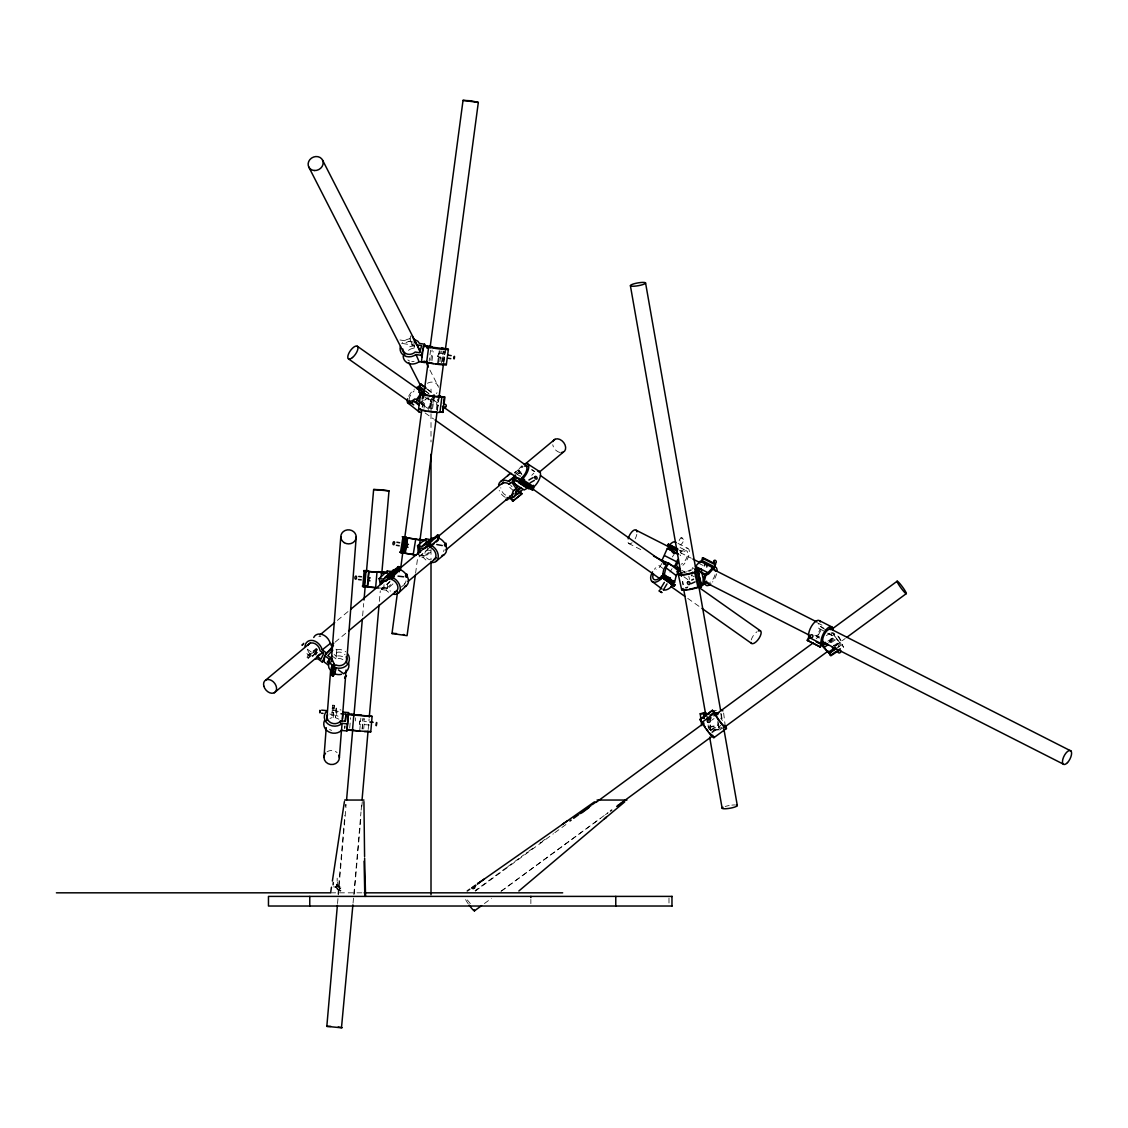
<?xml version="1.0" encoding="UTF-8"?>
<svg xmlns="http://www.w3.org/2000/svg" width="1128" height="1128" viewBox="0 0 1128 1128"><rect width="100%" height="100%" fill="white"/><g stroke="black" fill="none" stroke-linecap="round" stroke-linejoin="round"><path stroke-width="0.75" stroke-dasharray="5 3.75" d="M333.564 886.82L335.566 887.2L337.187 885.959L337.159 878.19M717.887 720.919L718.762 729.351L710.725 730.281L710.203 724.81M369.547 725.05L359.409 724.162L359.677 721.102L366.431 721.694M329.827 713.953C338.738 718.522 339.782 707.876 330.109 710.894M336.863 711.486L336.595 714.475M342.912 659.683A7.459 6.81 4.4 0 0 335.975 658.865L336.454 652.52L332.816 649.869M342.574 656.623A10.265 9.362 4.4 0 0 336.299 656.115L336.778 649.77L334.635 648.191M333.183 717.577L334.212 705.296L332.675 705.155L331.858 715.208L332.125 712.219L333.662 712.36L333.183 717.577L332.154 717.648A7.459 6.641 4.4 0 0 329.982 718.451M338.893 719.17L335.439 717.704L336.214 708.173L341.023 710.076M344.957 725.6L344.731 728.434L345.253 722.681M349.708 728.039L350.596 717.746M337.977 894.081L344.83 815.459M337.54 903.556L345.958 807.056M362.624 615.817L363.695 603.536M355.32 720.933L355.602 717.845M359.762 730.493L360.833 718.155M362.13 729.153L363.075 718.353L362.201 728.688M363.709 728.984L364.64 718.536M353.05 903.133L361.002 811.906M361.157 810.144L361.764 803.136M368.193 729.449L369.11 718.917M379.361 601.365L380.277 590.846M354.22 894.081L360.946 816.996M361.891 806.21L362.285 801.585M384.07 584.642L383.774 588.069L381.222 587.759M379.262 588.012L387.242 588.337L387.609 584.092M332.407 708.144L332.675 705.155M334.212 705.296L333.733 710.513L332.704 710.584A7.459 6.641 4.4 0 0 330.532 711.401M335.439 717.704L335.665 715.237L340.473 717.14M336.214 708.173L335.989 710.64L339.443 712.106M359.409 724.162L359.677 721.102M337.639 882.35L336.581 885.861L334.537 887.412M421.519 404.148L421.971 400.75M422.182 407.405L423.141 399.834M422.845 406.799L423.451 402.202M429.148 360.974L429.556 357.914M429.965 354.841L430.572 350.244M424.015 408.153L425.242 398.959M430.755 360.213L432.123 349.99M431.968 360.748L433.194 351.541M429.528 408.11L430.656 399.594L430.346 401.145L432.348 401.779L427.752 408.35L420.307 403.345M430.318 408.435L431.686 398.212M431.502 408.914L432.729 399.721M437.608 362.948L439.243 350.695M438.468 362.863L440.061 350.935M432.588 408.674L433.942 398.452M439.92 361.764L441.344 351.034M441.527 363.089L443.107 351.161M442.176 361.721L443.544 351.414M436.324 409.831L437.749 399.101M443.205 361.609L444.559 351.4M415.583 573.25L417.656 557.669M437.255 410.536L438.877 398.41M443.727 362.06L445.109 351.668M437.396 410.225L438.834 399.495M443.769 362.807L445.391 350.54M425.919 559.996A10.265 7.36 50.2 0 1 423.719 557.754L419.151 556.908L418.953 555.54L424.495 556.104L425.171 551.902M691.972 569.64L692.451 567.708L695.525 569.273M691.577 576.013L692.648 571.741M410.86 335.848L409.957 338.795L413.074 345.986M408.519 350.385A7.459 6.444 -23.3 0 1 412.834 348.425L413.849 348.425L410.747 341.234L411.494 338.781L409.549 338.795A10.265 8.855 -23.3 0 0 401.737 343.589M413.849 348.425L414.596 345.972L412.735 341.657M307.013 657.342L308.141 654.959L316.207 648.6L315.064 650.983L307.013 657.342L308.226 658.23L316.277 651.871L317.32 649.686L315.896 648.304M308.226 658.23L310.214 654.057L316.926 648.755M315.981 652.224L311.018 657.384L317.729 652.083M819.365 638.11L816.249 636.516L820.197 629.48L818.632 628.183A7.459 3.201 -63.1 0 0 818.406 623.347M823.553 627.986L820.437 626.407L822.284 627.929L817.151 637.066L816.446 635.839L818.674 634.359M828.742 642.861L832.69 635.825L818.632 628.183M830.222 642.382L834.776 634.274L832.929 632.737M661.939 563.394L659.556 567.313A7.459 4.145 -52.7 0 0 656.073 569.711M679.169 540.538C682.158 533.389 686.332 541.962 680.071 544.979M669.933 572.136L672.034 568.653M316.432 654.043L317.151 652.506L311.822 648.614M428.161 409.492L434.491 400.44L432.616 398.945M679.197 550.252L682.13 551.296A10.265 4.399 -63.1 0 1 689.363 551.324A10.265 4.399 -63.1 0 1 682.891 565.269M340.12 890.584L335.185 886.848C341.305 895.519 344.336 888.103 337.075 884.705L335.467 885.959L336.623 886.96M476.509 889.752L475.283 890.767M390.203 581.089L383.21 587.617L387.031 588.083A7.459 5.175 47 0 0 390.556 591.1M381.391 588.266L381.701 589.606L389.865 581.992M387.031 588.083L391.12 584.276M381.701 589.606L386.227 590.155L394.391 582.527M337.399 620.386L348.214 611.39M514.354 473.069L522.461 466.329M429.19 548.095L420.871 555.018L424.748 555.723A7.459 5.344 50.2 0 0 430.177 559.869M521.954 474.874L520.276 472.449L517.992 474.352L520.572 476.016M419.151 556.908L427.456 549.985L432.038 550.831L423.719 557.754M424.748 555.723L430.981 550.534M335.129 642.128L347.283 632.018M401.314 587.025L406.714 582.527M506.458 867.601L475.128 890.669M317.32 649.686L309.269 656.045L307.845 654.663A10.265 7.699 51.7 0 1 306.196 652.097M507.699 866.699L520.149 857.562M521.39 856.645L523.885 854.827M526.381 852.994L527.622 852.091M528.863 851.175L533.84 847.523M540.072 842.954L541.313 842.038M542.554 841.135L545.05 839.303M475.297 891.12L553.425 833.733M554.835 832.69L566.2 824.342M711.542 720.369L714.038 718.55M710.231 730.38L718.508 724.303M711.444 730.324L718.889 724.853M711.81 731.945L720.806 725.346M711.754 732.974L720.031 726.883M719.664 730.027L722.146 728.209M484.42 903.542L491.526 898.325M501.466 891.021L608.006 812.766M835.27 645.808L845.21 638.504M500.931 891.346L600.519 818.308M605.496 814.656L607.978 812.823M444.813 354.601C436.085 349.553 434.703 359.902 444.404 357.647M438.002 356.631L438.411 353.586M826.415 635.6L830.25 633.048M827.811 641.169L834.917 636.446L840.995 643.848L838.146 645.738M829.291 641.169L835.016 637.362L840.995 643.848M830.208 642.086L836.595 637.828M831.181 642.664L836.863 638.885M833.324 645.907L839.725 641.649M835.326 645.625L840.712 642.368L834.311 646.612M837.455 647.275L842.221 644.694L837.85 647.472M317.151 652.506L315.699 654.818M522.095 465.652A10.265 4.456 -57.3 0 0 518.189 470.32L514.749 472.279L516.906 473.661M515.834 473.45L518.739 471.786A7.459 3.243 -57.3 0 1 523.082 466.766M516.836 474.423L520.276 472.449M687.699 571.135L690.703 569.781M688.884 571.304L691.436 570.162M683.427 539.283L680.903 537.675M713.968 730.366L719.833 729.675M331.97 708.173L333.958 708.031M331.421 715.237L333.409 715.081M428.992 397.846L428.485 397.86A7.459 2.961 -51.6 0 0 422.267 403.218M414.596 345.972L412.651 345.986A10.265 8.855 -23.3 0 0 406.982 348.481M410.747 341.234L409.732 341.234A7.459 6.444 -23.3 0 0 403.866 344.971M330.687 892.826L362.342 892.826M709.103 729.238L710.767 729.351M387.242 588.337L380.362 587.293M399.946 339.965L412.735 341.995M402.611 343.504L413.807 345.281M419.912 555.272L424.495 556.104M439.525 356.871L437.847 356.547M432.292 399.749L434.491 400.44M437.833 405.234L438.27 405.403M677.999 543.4L687.375 548.152M680.114 547.545L686.36 550.718M680.339 552.664L691.323 558.233M817.532 622.882L823.778 626.054M699.642 563.746L702.758 565.325M822.284 627.929L825.724 629.678M834.776 634.274L832.605 633.16L835.016 637.362M828.008 633.442L832.69 635.825M819.252 637.517L814.557 635.135L816.249 636.516M628.493 543.358L642.607 550.52M681.834 570.43L684.978 572.023M691.252 575.209L694.383 576.803M336.243 885.071L339.443 887.384M311.948 655.396L313.119 656.059M340.924 887.933L339.528 888.779A2.059 1.029 -83.4 0 0 339.401 889.752L340.162 891.219M531.57 469.812L534.503 471.701M518.189 470.32L521.122 472.209M518.739 471.786L521.672 473.675M517.301 474.394L520.234 476.284M432.56 399.354L438.242 403.359M531.937 469.516L534.785 471.518M683.836 576.76L688.094 579.764M425.087 412.947L433.603 418.967M687.727 598.376L700.502 607.386M334.142 654.536L336.299 656.115M332.337 656.214L335.975 658.865M307.295 649.122L315.29 654.959M338.555 885.889L337.075 884.705M662.813 568.399L658.978 565.481A10.265 5.71 -52.7 0 0 654.381 569.259M427.371 389.118L432.334 393.052L426.765 388.934M426.003 391.36L428.485 393.334M425.326 390.88L429.049 393.827M427.385 397.846L432.348 401.779M424.762 396.732L430.346 401.145M421.548 403.443L427.752 408.35M816.08 637.997L817.024 638.758M816.446 635.839L818.293 637.362A10.265 1.424 56.4 0 1 819.365 636.643M337.187 885.959L340.642 888.977M335.185 886.848L337.23 888.06L336.398 886.848M310.214 654.057L309.467 653.338A7.459 5.598 51.7 0 1 307.479 649.136M681.89 551.62L680.875 550.464L680.085 551.761L681.848 553.806L682.426 553.002A7.459 3.201 -63.1 0 1 687.657 554.229A7.459 3.201 -63.1 0 1 681.129 564.226M679.846 554.708L680.678 555.681M720.665 718.169L722.442 720.496M710.866 730.718L708.229 727.25L707.862 724.204M842.122 644.638L843.645 647.303L840.445 642.227M832.718 632.611L834.917 636.446M429.951 370.111L437.96 385.762M688.785 576.126L689.518 579.454M682.764 581.569L683.413 584.558M721.215 713.869L722.428 720.792M682.327 581.484L682.933 584.938M426.765 545.106L427.456 549.985M723.64 713.023L725.29 726.474M720.82 713.347L721.567 719.396M717.944 722.625L718.762 729.351M710.104 725.233L710.725 730.281M708.102 724.909L708.525 728.279M668.989 898.001L668.989 904.43M530.865 899.411L530.865 903.627M431.009 389.089L431.009 392.614M431.009 399.65L431.009 411.988M431.009 413.75L431.009 441.936M431.009 549.406L431.009 559.981M414.145 361.383A7.459 6.444 -23.3 0 1 411.762 361.538M409.591 361.016A7.459 6.444 -23.3 0 1 407.828 359.917M408.646 396.266A10.265 4.075 -51.6 0 1 414.343 389.146M421.322 402.597A10.265 4.075 -51.6 0 1 423.282 400.144M409.126 399.707A7.459 2.961 -51.6 0 1 414.173 390.88M438.383 405.178A1.537 1.396 -72.6 0 1 436.635 403.584A1.537 1.396 -72.6 0 1 438.736 402.344M425.905 391.12A1.537 1.396 -72.6 0 1 426.736 391.769M713.333 710.668A10.265 1.889 -7 0 1 716.336 710.414M709.23 726.855A10.265 1.889 -7 0 1 718.183 725.544M721.892 727.475A7.459 1.368 -7 0 1 718.804 728.476M709.244 727.574A7.459 1.368 -7 0 1 717.789 726.122M505.245 497.335A10.265 7.36 50.2 0 1 499.225 490.469M513.55 490.412A10.265 7.36 50.2 0 1 508.954 486.196M512.041 486.76A7.459 5.344 50.2 0 1 510.533 484.927M505.626 495.107A7.459 5.344 50.2 0 1 500.79 487.677M531.767 475.339A10.265 4.456 -57.3 0 1 533.854 473.21M444.122 549.815A7.459 5.344 50.2 0 1 443.389 551.479M336.778 649.77A10.265 9.362 4.4 0 1 345.802 651.829M336.454 652.52A7.459 6.81 4.4 0 1 345.069 654.79M318.871 636.7A7.459 5.598 51.7 0 1 320.846 636.615M674.05 554.37A10.265 4.399 -63.1 0 1 672.302 556.936M716.632 573.771A10.265 4.399 -63.1 0 1 712.558 582.006M715.025 574.744A7.459 3.201 -63.1 0 1 710.386 582.217M681.989 572.714A10.265 1.565 -12.4 0 1 684.696 571.882M685.274 587.688A10.265 1.565 -12.4 0 1 687.981 586.856M684.47 572.432A7.459 1.142 -12.4 0 1 686.642 571.826M685.979 588.04A7.459 1.142 -12.4 0 1 687.756 587.406M831.505 632.526A7.459 3.201 -63.1 0 1 831.125 634.528M838.626 636.474A10.265 1.424 56.4 0 1 842.221 644.694M837.85 635.981A7.459 1.043 56.4 0 1 840.712 642.368M833.465 645.315A1.537 1.382 -50.4 0 1 834.931 645.907M388.568 592.228A10.265 7.12 47 0 1 386.227 590.155M406.038 580.821A7.459 5.175 47 0 1 404.275 583.712M331.632 730.38A7.459 6.641 4.4 0 1 329.587 729.393M427.399 383.309A7.713 6.81 -27.1 0 1 435.295 382.956A7.713 6.81 -27.1 0 1 438.454 389.386M437.029 392.699A7.713 6.81 -27.1 0 1 436.324 393.517M751.22 639.943A7.713 3.116 -54.8 0 1 757.043 631.694M725.163 806.492A7.713 1.41 -10 0 1 729.181 805.519M731.86 805.124A7.713 1.41 -10 0 1 734.695 804.941M468.233 903.838A7.713 0.902 53.7 0 1 465.413 898.396A7.713 0.902 53.7 0 1 470.32 903.655M559.841 452.455A7.713 5.527 50.2 0 1 552.734 444.728M327.049 751.812A7.713 7.036 4.4 0 1 337.117 752.587M636.812 534.39A7.713 3.313 -63.1 0 1 635.135 538.831M632.061 542.765A7.713 3.313 -63.1 0 1 627.929 540.227"/><path stroke-width="1.5" d="M333.127 884.845L333.282 882.477M363.935 801.571L364.584 856.631M516.455 488.212L513.339 490.807L511.745 495.136L513.325 497.42L522.786 489.538M713.812 736.697A10.265 1.213 53.7 0 1 709.667 733.722A10.265 1.213 53.7 0 1 702.053 722.456L699.994 719.382L712.417 710.273L716.054 715.237A7.459 0.874 53.7 0 0 721.821 723.725A7.459 0.874 53.7 0 0 724.458 725.233M705.099 712.417A10.265 1.889 -7 0 0 703.66 713.079L700.234 713.841L706.269 712.952M725.445 725.967A10.265 1.213 53.7 0 1 722.977 725.671A10.265 1.213 53.7 0 1 714.461 713.347L712.417 710.273M714.56 714.32L716.59 712.811L716.548 713.841L714.433 712.064L710.104 715.265M716.914 714.207L716.957 713.347A7.459 1.368 -7 0 0 718.733 712.868M315.473 659.048L317.927 658.851L322.241 661.995L326.514 652.985L332.337 648.374L332.478 646.626L324.624 655.65L324.145 661.995L328.445 665.139L328.911 667.903L331.787 671.921L332.267 665.576L334.001 663.602L331.731 658.47L327.811 655.608L331.815 651.011M328.445 665.139L328.925 658.794L324.624 655.65M323.962 757.396L326.232 727.63M326.767 720.623L330.645 669.849M331.308 661.093L340.797 536.759M331.491 661.642L331.731 658.47M347.805 653.958A10.265 9.362 4.4 0 1 347.241 664.787A10.265 9.362 4.4 0 1 335.848 667.706L334.974 673.867L332.901 676.25L331.688 675.362L332.168 669.017L335.82 664.829L336.722 665.294A7.459 6.81 4.4 0 0 346.211 656.707M332.901 676.25L333.38 669.905L335.467 667.522M333.747 666.775L334.001 663.602M335.58 668.002L335.326 671.174L331.688 675.362M339.373 757.593L341.516 729.576M342.179 720.82L346.056 670.046M346.592 663.038L356.208 536.956M340.473 723.316L340.656 720.961A7.459 6.641 4.4 0 1 331.124 722.893A7.459 6.641 4.4 0 1 327.543 714.687M341.516 730.45L342.066 723.386L347.523 723.866L346.973 730.93L341.516 730.45A10.265 9.123 4.4 0 1 328.488 731.72A10.265 9.123 4.4 0 1 324.512 720.51M342.531 719.185L343.081 712.12L348.538 712.6L348.397 714.334M340.952 713.756L345.929 714.193L345.379 721.243L340.416 720.82M520.473 487.818L515.722 491.766L515.51 494.275L513.325 497.42M368.01 715.617L372.099 716.393L370.759 731.818L347.001 730.056L348.467 714.01L354.206 714.602M368.01 579.031L367.347 586.743L362.779 586.56L364.132 571.12L368.687 571.318L368.151 577.494M364.048 586.701L365.401 571.276L364.132 571.12M362.779 586.56L364.654 586.574L366.008 571.149L363.653 570.627L367.46 570.556M345.633 806.21L345.774 804.673M352.458 730.535L353.811 715.11L348.355 714.63M352.895 904.882L341.474 1027.791L326.824 1026.367L337.385 905.305M346.564 800.034L352.683 729.858M353.91 715.829L362.328 619.328M364.006 600.025L365.232 585.996M366.445 571.966L373.636 489.496L381.349 489.792L389.005 490.835L381.814 573.292M378.656 588.069L367.601 586.955L368.955 571.515L387.722 572.883L387.271 570.979L391.797 571.529L393.221 569.936L396.971 569.005M375.638 587.702L376.978 572.263L368.955 571.515M380.756 581.343L380.488 584.445L379.121 578.608L387.271 570.979M381.165 576.69L381.504 572.812M362.074 799.625L368.038 731.198M369.265 717.168L379.05 604.876M319.83 711.669C319.435 715.942 320.225 707.143 319.83 711.415M345.281 721.37L345.929 714.193M346.973 730.93L347.1 729.548L351.217 729.802M347.523 723.866L348.538 712.6M430.854 346.31L423.508 346.211L421.463 361.538L426.624 362.356A10.265 0.804 7.6 0 0 440.935 364.682A10.265 0.804 7.6 0 0 444.432 363.949M424.748 393.63L420.673 393.235L418.629 408.576L420.829 409.267A10.265 0.804 7.6 0 0 427.808 411.367A10.265 0.804 7.6 0 0 439.962 412.101L442.909 412.354L443.586 407.25M427.075 348.326L427.413 345.76M426.624 362.356L428.668 347.029A10.265 0.804 7.6 0 0 442.98 349.356A10.265 0.804 7.6 0 0 446.476 348.623M422.196 399.044L422.873 393.926L420.673 393.235M415.344 574.984L407.081 635.67L391.994 633.527L397.535 591.989M400.525 569.485L402.837 552.17M404.684 538.324L421.745 410.225M423.367 398.113L427.977 363.484M430.05 347.903L463.044 100.364L470.757 100.787L478.328 102.394L445.334 349.948M432.94 398.184L433.349 395.11M433.942 398.452L434.407 395.054M419.954 540.354L437.029 412.256M438.877 398.41L443.487 363.794M439.962 412.101L441.908 396.732L444.954 397.028L444.051 403.838M446.335 364.696L448.38 349.356M442.909 412.354L442.98 407.053M443.431 403.641L444.333 396.83L432.348 396.154L424.805 394.391M424.847 393.841L421.139 390.894L420.363 386.946L418.784 389.216L419.193 392.304L422.535 394.955M330.772 891.811L331.463 887.214M332.379 881.095L344.407 801.571M400.468 552.523L402.936 537.21L404.712 537.393L402.245 552.706L400.468 552.523L404.867 553.072L405.854 546.953M401.751 552.762L404.219 537.45L407.335 537.774L406.094 545.43M416.26 555.131L405.234 553.27L407.701 537.957L423.55 540.284L419.39 539.452M413.215 554.581L415.682 539.269L407.701 537.957M417.994 554.158L420.25 540.115L426.13 540.721L425.862 538.775L430.431 539.621L432.038 538.112L435.972 537.421M350.893 714.32L369.307 716.153L368.038 715.815M349.553 729.76L359.987 731.254M663.56 562.209L661.981 560.376L667.339 548.363L678.28 553.918M679.662 568.794L678.266 571.106L674.473 566.721L677.787 559.474M531.471 488.41L528.651 488.861L527.636 488.001L524.196 489.961L512.45 482.403L514.086 475.226M515.468 475.057L514.354 479.908L517.484 478.117L520.431 480.006M512.45 482.403L515.877 480.443L516.906 481.303L519.712 480.852L520.219 478.624L517.484 478.117M520.586 482.446L522.151 479.217L533.911 486.774L533.304 489.453L532.331 490.003L520.586 482.446L522.32 477.243A7.459 3.243 -57.3 0 0 526.818 469.558A7.459 3.243 -57.3 0 0 524.52 466.075M532.331 490.003L533.403 485.308M699.825 562.957L700.248 561.293L712.741 567.638L712.135 570.077L708.596 574.011L705.846 575.238L701.165 572.855M701.108 562.266L703.012 557.697L715.504 564.042L714.757 566.989L702.265 560.644L703.012 557.697M702.814 582.57L704.944 574.053L707.961 572.7L712.741 567.638M705.846 575.238L704.069 582.358L706.621 581.216A7.459 3.201 -63.1 0 0 709.075 582.964M715.504 564.042L713.869 569.499A7.459 3.201 -63.1 0 1 715.307 571.064M422.027 357.322L421.167 355.334L424.579 344.223L419.419 343.406L417.868 341.248L413.638 339.063M403.175 356.138A10.265 8.855 -23.3 0 0 408.759 363.484A10.265 8.855 -23.3 0 0 419.108 361.707L424.283 362.525L424.692 361.171M303.7 643.369L301.966 645.23L302.713 644.765M667.917 577.945L662.785 574.039L663.828 569.076L666.38 564.86L663.419 563.887M661.784 560.842L668.749 563.154L679.014 570.965L676.208 575.59L674.572 582.358L673.049 581.851L673.642 580.638M674.572 582.358L664.321 574.547L665.943 567.779L668.749 563.154M830.899 629.692A7.459 3.201 -63.1 0 0 825.358 632.709A7.459 3.201 -63.1 0 0 822.862 641.479L820.239 647.049L807.225 640.267L808.762 637.165A10.265 4.399 -63.1 0 1 812.823 624.263A10.265 4.399 -63.1 0 1 820.38 621.895M807.747 640.704L810.073 636.544M820.239 647.049L821.255 643.51A10.265 4.399 -63.1 0 1 826.26 629.48A10.265 4.399 -63.1 0 1 833.197 630.242M816.221 641.874L822.481 645.047L823.835 642.622L825.71 642.466M663.518 589.69L666.986 583.909M674.036 549.844L669.355 547.461L667.593 545.416L668.382 544.119L677.759 548.871M664.025 578.297L664.815 577L675.08 584.812L674.29 586.109L662.192 577.691L674.29 586.109M660.021 589.521L664.35 582.415M678.041 562.534L676.335 565.339L678.76 568.131M391.994 633.527L393.249 633.372M426.144 388.145L420.561 384.014L418.657 386.749L421.139 388.709M417.332 389.019L421.181 384.211M409.464 400.708A7.459 2.961 -51.6 0 0 414.737 398.931L416.599 399.509L421.195 392.939L423.677 394.899M407.575 398.79A10.265 4.075 -51.6 0 0 413.92 401.23L416.119 401.921L423.338 391.585L421.139 390.894M669.355 547.461L669.933 546.657M677.787 549.548L669.623 544.951A10.265 4.399 -63.1 0 1 676.053 542.469M664.815 577L661.586 575.929L660.966 576.76A7.459 4.145 -52.7 0 1 654.339 579.665A7.459 4.145 -52.7 0 1 653.45 573.644M671.231 584.572L671.851 583.74L675.08 584.812M382.223 583.416L381.56 580.61L385.677 581.103L391.43 577.127M326.824 1026.367L330.856 1026.381M332.337 656.214L327.332 661.953L329.94 663.87M379.121 578.608L383.633 579.143L385.057 577.564L388.822 576.619L399.495 566.764L400.186 569.668L392.022 577.296L391.331 574.378L390.062 574.237L391.261 579.327L392.149 579.595A7.459 5.175 47 0 1 397.803 586.475A7.459 5.175 47 0 1 394.546 591.904M420.476 552.156L419.856 547.87L424.015 548.631L430.092 545.064M418.77 554.243L417.543 545.698L422.126 546.53L423.719 545.035L427.667 544.331L438.764 535.335L439.187 538.296L431.234 545.346A10.265 7.36 50.2 0 1 438.298 556.287A10.265 7.36 50.2 0 1 431.234 562.477M385.057 577.339L389.724 572.996M383.633 579.143L391.797 571.529M390.062 574.237L398.226 566.609L399.495 566.764M385.677 581.103L388.737 578.255M391.261 579.327L394.321 576.479M398.325 593.173L406.489 585.559M475.255 885.973C478.836 882.336 466.498 891.613 474.409 886.622A3.384 0.733 -33.4 0 0 475.255 885.973M605.369 818.054L606.427 817.151L518.866 890.993M604.284 818.956L624.771 801.853M417.543 545.698L425.862 538.775M423.423 544.909L428.175 540.946M422.126 546.53L430.431 539.621M501.058 481.162L509.362 474.239M433.758 559.558A7.459 5.344 50.2 0 0 435.718 553.749A7.459 5.344 50.2 0 0 430.783 547.531L429.909 547.221L429.162 542.018L437.467 535.095L438.764 535.335M265.813 679.987L310.383 642.875M319.844 635.008L334.706 622.642M350.907 609.148L388.737 577.663M399.538 568.653L426.553 546.163M438.707 536.054L503.553 482.065M525.169 464.073L554.877 439.328M424.015 548.631L426.102 546.911M498.576 484.899A10.265 7.36 50.2 0 1 508.531 481.332L513.282 477.384M429.909 547.221L434.054 543.752M436.141 542.032L438.214 540.298L437.467 535.095M508.531 481.332L515.693 476.27M501.847 484.138A7.459 5.344 50.2 0 1 508.968 484.025L511.054 482.305M274.344 692.747L322.961 652.252M331.068 645.512L333.775 643.256M348.637 630.89L397.267 590.409M408.068 581.413L436.437 557.796M445.884 549.914L513.832 493.401M539.099 472.322L563.408 452.074M515.722 491.766L521.249 488.057M507.952 498.393A10.265 7.36 50.2 0 0 510.448 498.59L512.549 497.011M435.803 561.561L444.122 554.652M510.758 498.505L512.662 501.255L521.94 493.782L520.191 491.258M512.662 501.255L521.94 493.782M305.011 646.316A10.265 7.699 51.7 0 1 313.006 640.549A10.265 7.699 51.7 0 1 322.199 649.841L330.25 643.482L333.479 645.836M319.76 654.155L317.067 656.284L320.986 659.147L323.708 653.394L320.07 650.743A7.459 5.598 51.7 0 0 314.754 643.552A7.459 5.598 51.7 0 0 307.986 645.216M322.241 661.995L324.258 660.402M699.98 719.678L712.402 710.555M702.011 722.329L714.419 713.206M569.936 821.043L571.191 820.126M573.673 818.308L578.65 814.656M579.905 813.739L583.627 811.004M584.882 810.087L591.1 805.519M592.341 804.616L596.077 801.867M581.822 812.851L588.929 807.634M596.035 802.417L703.985 723.119M708.243 719.988L711.091 717.901M713.925 715.815L813.358 642.777M831.815 629.212L897.155 581.216M474.479 910.846L481.585 905.629M617.947 805.462L713.107 735.541M723.048 728.237L828.163 651.025M846.635 637.461L906.292 593.638A7.713 0.902 53.7 0 0 900.073 583.853A7.713 0.902 53.7 0 0 898.804 584.783A7.713 0.902 53.7 0 0 906.292 593.638M610.474 811.004L611.714 810.087M616.692 806.435L619.187 804.616M620.428 803.7L622.924 801.867M714.024 737.599L726.446 728.476M469.798 889.188L467.232 890.993M563.676 823.454L562.393 824.356L594.47 801.853M482.685 880.192L483.982 879.29L477.539 883.788L478.822 882.886M477.553 883.788L567.539 820.761M824.356 644.44L822.213 645.865L828.192 652.351L835.298 647.627M824.075 647.387L828.333 644.553M836.031 648.219L829.433 653.197A10.265 1.424 56.4 0 0 829.418 651.66M836.426 648.417L829.32 653.14L830.857 655.805L839.373 650.137M828.149 651.575L830.335 655.368L840.275 648.755M700.248 561.293L695.468 566.355L707.961 572.7M508.968 484.025L511.886 482.375L516.469 489.016L513.339 490.807M528.919 480.006L533.163 477.567M530.146 482.812L534.404 480.373M478.3 102.436L463.044 100.364M700.319 586.475L704.267 583.669L700.981 568.695L695.525 569.273L704.944 574.053M474.846 887.496L472.844 888.695L474.564 887.99M691.126 583.669L695.074 581.893M699.078 574.462L697.978 569.471L694.777 571.741L697.034 571.501L700.981 568.695M697.964 570.049L701.531 586.771L697.964 587.448L694.679 572.474L698.232 571.797L692.775 572.573A7.459 1.142 -12.4 0 1 684.033 574.434A7.459 1.142 -12.4 0 1 681.566 573.63M691.69 580.06L693.565 579.214M388.92 490.891L373.664 489.524M415.738 342.559L416.176 343.546M509.546 496.094L513.621 500.705M372.099 716.393L353.811 715.11M714.757 566.989L714.969 566.961A10.265 4.399 -63.1 0 1 717.055 571.163M426.624 346.479L432.236 346.705M427.061 361.538L424.579 361.82L427.484 362.271M694.707 569.823L697.978 569.471M704.267 583.669L702.49 583.853L702.138 585.221L705.155 583.881A10.265 4.399 -63.1 0 0 710.711 583.98M701.531 586.771L696.061 587.547A7.459 1.142 -12.4 0 1 689.321 589.154M364.062 585.925L362.314 586.066L364.654 586.574M367.897 570.768L366.445 570.867L368.687 571.318M366.558 586.207L365.091 586.306L367.347 586.743M344.646 800.048L363.963 800.048M597.036 800.048L626.942 800.048M56.4 892.826L330.687 892.826M364.104 892.826L562.675 892.826M672.175 896.393L268.464 896.393L268.464 906.024L672.175 906.024M380.601 572.573L385.127 572.643L378.43 571.614M367.601 586.955L369.152 586.969M393.559 633.372L396.534 633.583M436.141 411.974L427.907 411.156M364.443 731.578L367.714 731.452M708.92 714.221L703.209 713.911L706.875 714.814M375.145 587.519L370.492 587.124M359.635 714.94L361.101 715.067M406.263 537.252L404.952 537.21L407.335 537.774M403.796 552.565L402.484 552.509L404.867 553.072M321.649 710.161L326.725 710.598M321.381 713.22L323.073 713.361M369.815 721.99L373.185 722.287M438.157 396.041L440.681 396.281L439.61 395.999M439.497 411.889L442.289 412.157M405.234 553.27L415.428 554.891M338.217 1027.016L342.193 1027.707M405.713 537.041L402.202 536.773L405.854 537.619L403.387 552.917L399.735 552.086L403.26 552.353M387.087 572.714L381.701 571.854M398.015 576.126L403.627 576.803M358.732 576.45L361.524 576.789M358.464 579.524L361.256 579.862M435.648 363.865L443.262 364.104M414.145 341.883L417.007 344.9L421.717 345.647L419.546 352.712L415.174 352.021A7.459 6.444 -23.3 0 1 407.546 354.164A7.459 6.444 -23.3 0 1 402.837 349.031M423.508 346.211L445.306 348.778M447.999 355.108L451.2 355.616M447.59 358.154L450.791 358.662M400.454 346.226A10.265 8.855 -23.3 0 0 404.36 355.715A10.265 8.855 -23.3 0 0 416.006 354.516L421.167 355.334M441.753 347.96L444.249 348.467M433.42 363.526L428.95 362.511M403.359 634.514L404.275 634.683M425.439 540.524L419.87 539.353M415.682 539.269L420.25 540.115M402.936 537.21L404.219 537.45M429.162 542.018L430.445 542.258L430.868 545.219M436.776 544.528L442.275 545.557M396.873 542.23L399.707 542.751M396.379 545.275L399.213 545.783M368.898 731.367L370.759 731.818M425.707 410.775L422.887 410.113M419.193 392.304L421.195 392.939M677.801 570.571L679.014 570.965M662.785 574.039L664.321 574.547M439.187 538.296L439.553 538.437A10.265 7.36 50.2 0 1 444.164 542.455M822.481 645.047L826.725 643.792L828.572 645.329L825.442 643.721M669.764 578.044L670.469 578.185L668.298 577.155M441.908 396.732L442.007 396.774A10.265 0.804 7.6 0 1 429.839 396.041A10.265 0.804 7.6 0 1 422.873 393.926M334.974 673.867L335.354 674.05A10.265 9.362 4.4 0 0 341.544 674.276M702.152 558.078L714.659 564.423M819.492 620.668L831.985 627.013M667.593 545.416L676.969 550.182M636.404 530.357L677.195 551.07M692.888 559.037L699.163 562.223M713.277 569.386L816.827 621.965M829.376 628.324L1070.994 750.994M677.547 554.088L667.339 548.363M696.103 567.666L699.219 569.245M694.918 569.682L698.049 571.276M664.773 555.737L677.279 562.082M653.591 556.104L680.269 569.64M705.367 582.386L808.917 634.951M821.466 641.324L1063.07 763.994M808.861 637.348L821.353 643.693M807.225 640.267L819.718 646.612M674.008 553.312L672.217 552.001L674.868 553.566M527.425 463.749L539.17 471.307M521.644 477.75L524.591 479.64M519.712 480.852L533.304 489.453M515.877 480.443L527.636 488.001M518.767 482.742L526.113 487.465M716.759 714.814L714.25 712.233M357.322 346.24L419.785 390.33M442.5 406.376L527.678 466.513M540.453 475.522L665.393 563.732M676.744 571.741L681.002 574.758M699.459 587.787L760.498 630.876M348.425 358.831L413.736 404.938M435.027 419.969L520.205 480.105M532.98 489.129L660.754 579.327M670.695 586.348L684.893 596.374M701.926 608.401L751.615 643.468M322.199 649.841L326.514 652.985M338.414 669.891L343.744 673.783M332.168 669.017L333.38 669.905M665.943 567.779L676.208 575.59M669.2 578.918L673.049 581.851M661.586 575.929L666.718 579.834M668.002 580.807L671.851 583.74M651.66 581.16L661.924 588.971M420.561 384.014L425.524 387.947M420.363 386.946L424.086 389.893M424.396 390.64L418.446 386.763A10.265 4.075 -51.6 0 0 416.542 387.567M417.839 388.991L420.067 390.767M416.599 399.509L420.321 402.456M416.119 401.921L419.193 404.346M413.92 401.23L418.883 405.149M408.336 403.33L419.489 412.171M822.129 644.948L828.192 652.351M332.267 665.576L329.39 661.558L328.925 658.794M668.382 544.119L669.383 545.275M716.59 712.811L717.916 714.546M699.994 719.382L703.534 724.035M511.971 479.372L519.162 489.806M519.063 491.582L520.967 494.346M322.608 160.218L420.335 351.316M425.947 362.271L428.344 366.967M308.691 166.859L404.825 354.812M408.829 362.638L420.039 384.577M424.579 344.223L425.341 346M417.007 344.9L420.124 352.091M423.733 361.284L424.283 362.525M412.312 336.088L414.188 340.402M416.006 354.516L419.108 361.707M398.226 566.609L399.425 571.713M388.822 576.619L389.386 579.045M699.811 577.79L701.264 584.445M697.386 572.178L700.671 587.152M678.379 574.786L681.679 589.761M645.583 283.043A7.713 1.41 -10 0 1 634.19 286.202A7.713 1.41 -10 0 1 634.19 283.734A7.713 1.41 -10 0 1 645.583 283.043L696.3 571.981M699.036 587.561L720.609 710.4M723.95 729.435L737.317 805.561M630.383 285.61L681.425 576.295M683.85 590.127L706.029 716.435M709.667 737.204L722.117 808.141M427.667 544.331L428.005 546.798M704.196 718.212L703.576 713.164L703.9 718.536M700.234 713.559L701.658 725.614M364.626 858.154L365.571 896.393M364.09 861.214L364.823 896.393M671.964 896.393L671.964 906.024M615.775 896.393L615.775 906.024M530.865 896.393L530.865 897.606M431.009 454.274L431.009 540.608M431.009 561.744L431.009 894.73M309.763 896.393L309.763 906.024M420.998 412.256A10.265 4.075 -51.6 0 1 418.319 409.788M424.65 393.869A1.537 1.396 -72.6 0 1 424.114 392.896M712.346 735.23A7.459 0.874 53.7 0 1 709.371 732.805M708.017 731.113A7.459 0.874 53.7 0 1 706.607 729.196M705.296 727.278A7.459 0.874 53.7 0 1 703.632 724.359M721.455 710.499A10.265 1.889 -7 0 1 722.907 710.837M710.414 717.916A1.537 1.509 2.5 0 1 708.68 719.213M708.088 719.015A1.537 1.509 2.5 0 1 707.552 716.943M507.797 475.776A10.265 7.36 50.2 0 1 511.59 473.422M524.168 464.2A10.265 4.456 -57.3 0 1 528.722 467.641A10.265 4.456 -57.3 0 1 522.433 479.005L521.136 479.992L532.895 487.55L534.193 486.563A10.265 4.456 -57.3 0 0 540.27 476.368A10.265 4.456 -57.3 0 0 537.703 471.123M518.09 491.808A1.537 1.072 60.2 0 1 517.963 493.867A1.537 1.072 60.2 0 1 516.173 492.654M507.078 497.476A1.537 1.072 60.2 0 1 507.642 499.69A1.537 1.072 60.2 0 1 505.809 499.253M526.254 484.998A1.537 1.072 60.2 0 1 524.576 484.688M445.729 545.219A10.265 7.36 50.2 0 1 441.979 555.526M430.402 542.117A1.537 0.818 -79.6 0 1 431.037 540.608A1.537 0.818 -79.6 0 1 431.925 540.82M408.04 547.263A1.537 0.818 -79.6 0 1 407.137 545.755A1.537 0.818 -79.6 0 1 408.477 544.443M394.208 544.345A1.537 0.818 -79.6 0 1 392.967 543.922A1.537 0.818 -79.6 0 1 393.813 541.736A1.537 0.818 -79.6 0 1 394.603 543.315M348.594 662.94A10.265 9.362 4.4 0 1 344.463 673.049M313.725 637.475A10.265 7.699 51.7 0 1 322.397 634.556A10.265 7.699 51.7 0 1 330.25 643.482M652.534 571.868A10.265 5.71 -52.7 0 0 652.308 581.724A10.265 5.71 -52.7 0 0 661.924 578.029L663.137 576.436L673.388 584.248L672.189 585.841A10.265 5.71 -52.7 0 1 663.349 589.902M681.989 572.714A10.265 1.565 -12.4 0 0 680.522 575.252A10.265 1.565 -12.4 0 0 694.383 572.573L695.75 572.065L699.036 587.039L697.668 587.547A10.265 1.565 -12.4 0 1 684.879 590.184A10.265 1.565 -12.4 0 1 683.201 588.506M687.333 589.408A7.459 1.142 -12.4 0 1 684.682 589.366M704.408 565.819A1.537 1.227 65.8 0 1 706.043 564.564A1.537 1.227 65.8 0 1 706.72 567.003M698.711 577.747A1.537 1.227 65.9 0 1 698.81 580.229M830.899 627.817A10.265 1.424 56.4 0 1 831.265 627.549M840.289 650.236A1.537 1.382 -50.4 0 1 840.614 652.111A1.537 1.382 -50.4 0 1 838.795 652.9A1.537 1.382 -50.4 0 1 837.977 651.237M835.058 647.007A1.537 1.382 -50.4 0 1 832.224 647.091M393.968 594.357A10.265 7.12 47 0 0 400.271 587.787A10.265 7.12 47 0 0 392.389 577.409L390.697 576.901L398.847 569.273L400.553 569.781A10.265 7.12 47 0 1 408.209 578.861A10.265 7.12 47 0 1 404.487 586.56M369.984 580.765A1.537 0.86 -83.1 0 1 368.941 579.313A1.537 0.86 -83.1 0 1 370.252 577.917M356.533 578.241A1.537 0.86 -83.1 0 1 355.165 578.847A1.537 0.86 -83.1 0 1 355.39 576.408A1.537 0.86 -83.1 0 1 356.645 577.099M391.642 573.503A1.537 0.86 -83.1 0 1 391.853 572.968M392.459 572.404A1.537 0.86 -83.1 0 1 392.798 572.46M342.066 723.386A10.265 9.123 4.4 0 1 327.754 723.781A10.265 9.123 4.4 0 1 326.739 711.021M758.425 630.904A7.713 3.116 -54.8 0 1 759.059 638.293A7.713 3.116 -54.8 0 1 751.008 642.452M736.105 804.997A7.713 1.41 -10 0 1 734.821 807.042A7.713 1.41 -10 0 1 725.022 808.776A7.713 1.41 -10 0 1 723.048 807.295M474.268 909.831A7.713 0.902 53.7 0 1 469.177 905.164M552.974 441.57A7.713 5.527 50.2 0 1 563.746 442.613A7.713 5.527 50.2 0 1 561.208 452.61M338.893 755.125A7.713 7.036 4.4 0 1 330.574 764.446A7.713 7.036 4.4 0 1 325.498 753.208M628.183 538.831A7.713 3.313 -63.1 0 1 632.991 530.809A7.713 3.313 -63.1 0 1 636.982 531.88M376.301 725.572L376.569 722.569L376.301 725.572M453.724 357.689C454.147 362.215 455.303 352.895 453.724 357.689M331.308 668.03L333.084 665.999L331.308 668.03M344.632 677.759L346.409 675.728L344.632 677.759M659.203 590.931L661.784 592.51L659.203 590.931M445.56 407.123A1.537 1.396 -72.6 0 0 445.546 404.473A1.537 1.396 -72.6 0 0 443.445 405.939A1.537 1.396 -72.6 0 0 445.56 407.123M707.806 722.075A1.537 1.509 2.4 0 0 710.273 721.074A1.537 1.509 2.4 0 0 708.158 719.481A1.537 1.509 2.4 0 0 707.806 722.075M534.714 477.341A1.537 1.072 60.2 0 0 536.533 479.16A1.537 1.072 60.2 0 0 536.491 476.777A1.537 1.072 60.2 0 0 534.714 477.341M445.8 545.698A1.537 0.818 -79.6 0 0 445.842 543.118A1.537 0.818 -79.6 0 0 444.545 544.894A1.537 0.818 -79.6 0 0 445.8 545.698M713.742 561.448A1.537 1.227 65.8 0 0 715.645 563.126A1.537 1.227 65.8 0 0 715.688 560.588A1.537 1.227 65.8 0 0 713.742 561.448M687.474 582.443A1.537 1.227 65.9 0 0 689.039 584.558A1.537 1.227 65.9 0 0 689.631 582.217A1.537 1.227 65.9 0 0 687.474 582.443M811.681 637.63A1.537 1.382 -50.4 0 0 812.639 635.163A1.537 1.382 -50.4 0 0 810.144 635.769A1.537 1.382 -50.4 0 0 811.681 637.63M406.94 576.718A1.537 0.86 -83.1 0 0 406.799 574.138A1.537 0.86 -83.1 0 0 405.572 575.985A1.537 0.86 -83.1 0 0 406.94 576.718M314.402 170.525A7.713 6.81 -27.1 0 0 322.707 160.444A7.713 6.81 -27.1 0 0 309.847 159.64A7.713 6.81 -27.1 0 0 314.402 170.525M352.486 357.548A7.713 3.116 -54.8 0 0 357.491 346.381A7.713 3.116 -54.8 0 0 348.651 353.67A7.713 3.116 -54.8 0 0 352.486 357.548M263.853 686.205A7.713 5.527 50.2 0 0 274.837 692.423A7.713 5.527 50.2 0 0 271.524 680.48A7.713 5.527 50.2 0 0 263.853 686.205M344.181 542.624A7.713 7.036 4.4 0 0 356.194 537.45A7.713 7.036 4.4 0 0 345.14 530.484A7.713 7.036 4.4 0 0 344.181 542.624M1067.525 762.584A7.713 3.313 -63.1 0 0 1070.726 750.755A7.713 3.313 -63.1 0 0 1062.858 759.158A7.713 3.313 -63.1 0 0 1067.525 762.584"/></g></svg>
